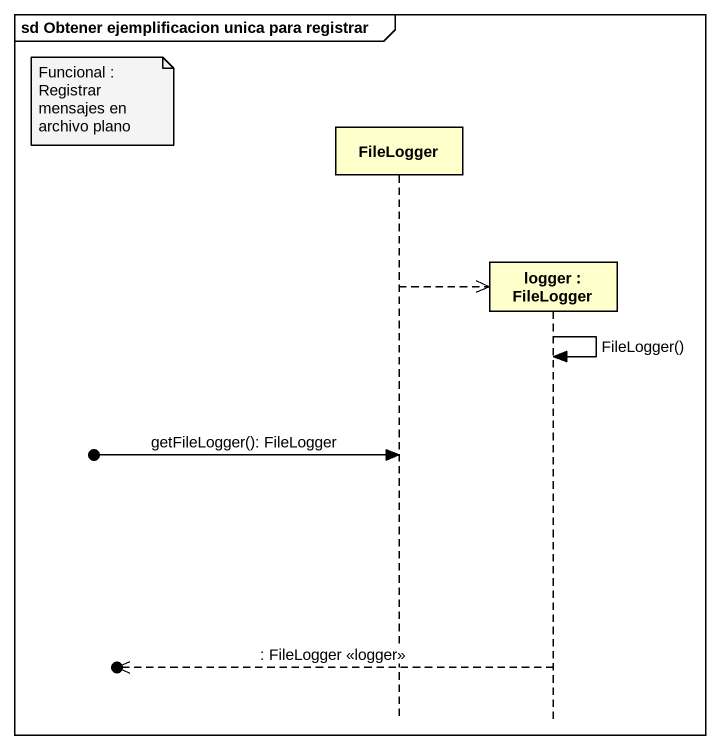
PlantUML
@startuml
mainframe sd Obtener ejemplificacion unica para registrar
hide footbox
participant FileLogger
participant "logger : FileLogger" as logger

note left of FileLogger : Funcional : Registrar mensajes en archivo plano
FileLogger -->> logger **
logger -> logger : FileLogger()
[o-> FileLogger : getFileLogger(): FileLogger
[o<<-- logger : : FileLogger <<logger>>
@enduml
